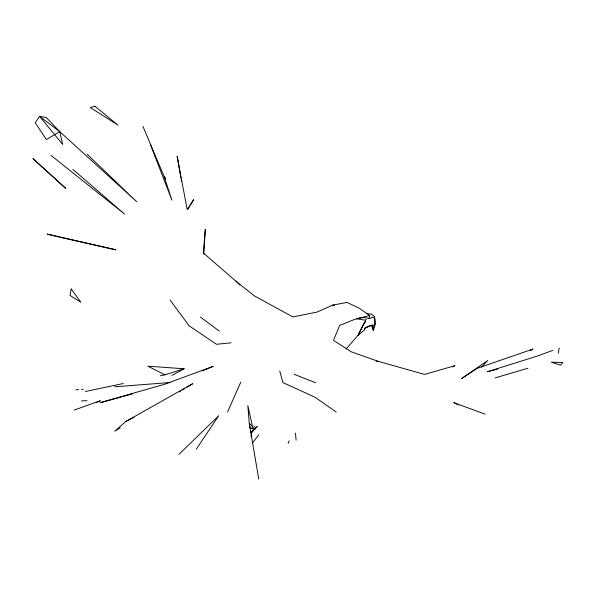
<?xml version="1.0" encoding="UTF-8"?>
<svg xmlns="http://www.w3.org/2000/svg" width="595" height="595" viewBox="0 0 595 595"><rect width="100%" height="100%" fill="white"/><g stroke="black" fill="none" stroke-linecap="round" stroke-linejoin="round"><path stroke-width="0.89" d="M374.991 325.004L375.014 318.727L373.065 317.15L369.049 318.526C358.986 315.238 349.042 322.572 339.738 325.234L333.505 340.347L351.281 351.816L378.078 361.306L424.547 374.411L454.937 365.68L452.483 366.989M203.825 254.177L205.29 229.477L203.349 252.987L235.888 281.167L254.214 295.812L292.926 316.934L316.979 312.1L332.784 305.086L347.049 302.431L359.068 308.136L369.711 315.514L369.049 318.526M558.274 353.244L559.181 347.956M251.068 436.685L251.871 432.245L256.981 426.794M288.136 443.342L289.163 440.873M365.65 321.27L364.326 323.271L365.769 320.72M227.558 412.015L240.737 382.206M252.89 430.854L253.797 429.307L257.464 426.496M188.027 209.217L189.433 206.829M190.37 205.23L193.658 199.645L187.165 209.425L177.161 156.24L180.233 174.328M196.305 449.143L218.737 415.719L178.879 454.416M252.518 442.925L258.684 434.826M251.477 432.015L253.797 429.307M346 349.057L358.086 335.245L364.512 329.935L364.765 327.994L372.894 324.818L373.853 325.978L373.385 330.53L371.726 325.495L369.406 325.896L364.162 328.812M481.467 367.115L487.744 360.488L461.705 378.494L477.294 368.283L532.822 349.116L531.231 350.016M186.384 387.553L192.683 383.715L125.649 421.587L114.798 431.189L120.302 427.835M366.379 319.217L365.129 320.147L356.539 318.794L369.711 315.514M179.303 391.867L180.88 390.908M182.457 389.948L184.814 388.513M59.753 131.644L39.568 116.33L62.691 144.444L59.753 131.644L46.358 139.52L35.187 122.696L39.568 116.33L46.254 117.483L59.753 131.644L136.679 201.69L87.368 154.395M249.714 427.27L250.926 428.608L254.794 426.496M171.858 375.438L184.167 368.774L147.924 366.2L164.949 374.791L184.167 368.774M125.649 421.587L133.882 417.281M530.294 350.276L532.822 349.116M96.048 402.622L100.265 400.762L74.13 410.096M202.129 370.983L213.226 366.334L164.361 384.348L100.072 402.659M552.777 350.373L538.2 355.78L487.461 371.719L497.918 369.004M495.174 377.892L527.951 368.238M101.812 402.309L121.395 396.947M123.172 396.456L132.068 394.024M85.368 391.495L123.344 383.522M160.427 375.743L164.949 374.791M231.076 342.809L216.498 344.282L189.046 325.762L170.088 300.058M75.87 389.807L78.637 389.591M81.411 389.375L83.263 389.234M114.679 386.802L170.125 382.511M81.515 400.874L87.056 400.725M376.241 361.277L378.078 361.306M250.004 427.054L250.926 428.608L255.352 428.846M366.237 313.572L371.555 314.145L374.381 316.421L375.088 324.349L373.385 330.53L371.86 325.517M334.524 305.428L332.784 305.086L334.509 305.599M60.125 237.241L115.802 249.803L47.154 234.088L59.225 237.041M250.369 431.888L251.871 432.245M485.126 414.157L453.814 402.651L458.834 404.957M294.19 374.315L315.566 382.726M336.19 412.067L315.082 397.267L282.915 382.6L279.732 370.878M200.5 317.098L219.243 331.065M50.858 155.28L124.6 214.111L72.895 169.374M249.275 423.447L252.518 426.548L247.825 405.507L249.275 423.447L258.751 479.124M235.888 281.167L239.911 285.027M165.328 178.143L164.205 176.708L142.949 126.438M165.648 179.036L164.205 176.708L171.873 200.076L150.416 144.563M250.131 426.935L250.926 428.608M180.538 176.135L180.843 177.95M181.155 179.757L181.46 181.564M295.499 433.108L296.079 440.211M71.184 288.977L69.994 295.418L80.831 302.223L71.184 288.977M363.887 323.606L358.086 335.245L364.661 322.081L363.887 323.606M562.766 362.481L560.557 365.166L551.401 362.206L562.766 362.481M94.858 106.193L90.328 107.583L117.988 125.136L94.858 106.193M48.478 172.684L32.933 158.612L65.703 188.392L48.478 172.684"/></g></svg>
